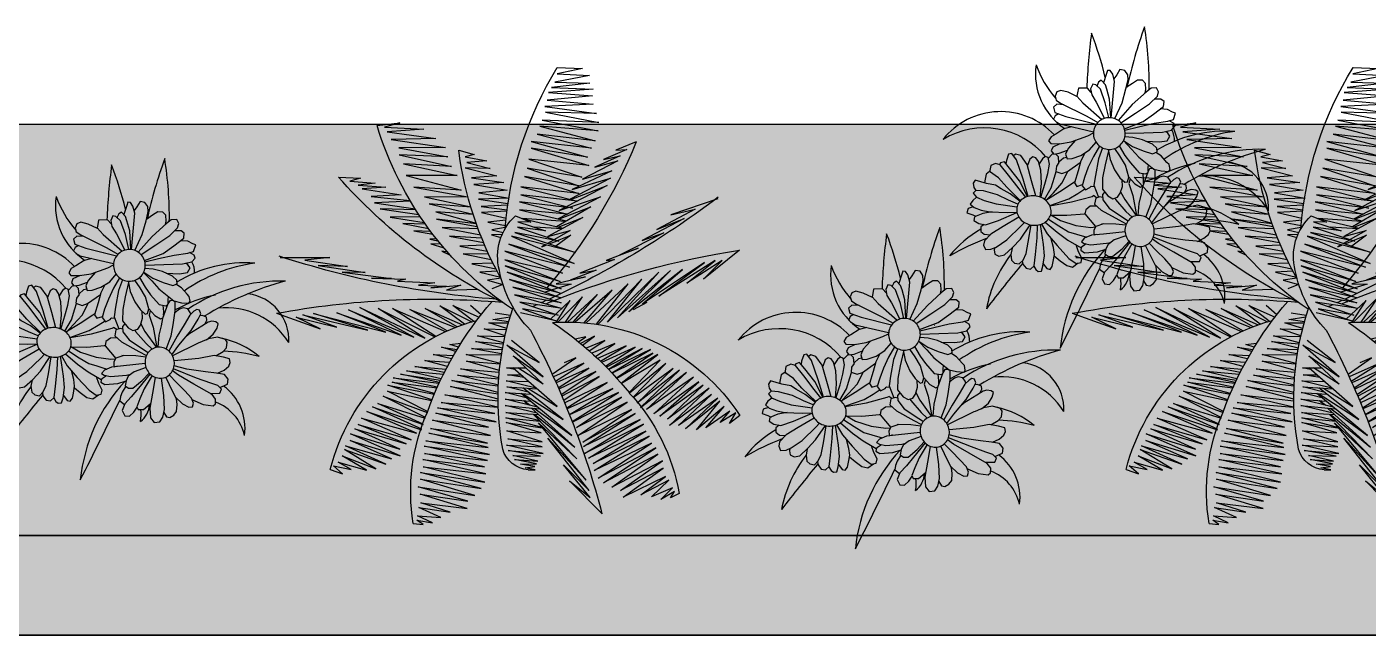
# Model space of a CAD drawing. Header units: inches. Extents: x 5.4 to 65.7, y -9.8 to 26.8.
# Drawn here: x 39.505 to 41.526, y 6.472 to 7.389 of the extents above; entities that cross this region are included whole.
import ezdxf

# ---------------------------------------------------------------- set-up
doc = ezdxf.new("R2010")
doc.units = ezdxf.units.IN
doc.header["$MEASUREMENT"] = 0
doc.layers.add('PA-Herbacea', color=2, linetype='Continuous')
doc.layers.add('PA-Palmeira', color=2, linetype='Continuous')

# ---------------------------------------------------------------- blocks, each defined once
blk = doc.blocks.new('D00074C')
at = {"color": 96}
for p, q in [((0.1302, -0.0845), (0.0757, 0.0004)), ((0.0757, 0.0004), (0.1015, -0.0719)), ((0.1015, -0.0719), (0.0648, -0.0076)), ((0.0958, -0.0158), (0.1302, -0.0845)), ((0.1227, -0.0061), (0.1166, -0.0456)), ((0.1234, -0.0235), (0.1227, -0.0061)), ((0.1367, -0.0098), (0.133, -0.0383)), ((0.1374, -0.0452), (0.1367, -0.0098)), ((0.215, -0.0182), (0.2095, -0.0871)), ((0.2221, -0.0908), (0.215, -0.0182)), ((0.2262, -0.0201), (0.2226, -0.0915)), ((0.2356, -0.103), (0.2262, -0.0201)), ((0.2468, -0.0974), (0.2356, -0.0219)), ((0.2356, -0.0219), (0.2356, -0.103)), ((0.2533, -0.0257), (0.2468, -0.0974)), ((0.2645, -0.1021), (0.2533, -0.0257)), ((-0.2115, -0.117), (-0.1614, -0.0507)), ((-0.1614, -0.0507), (-0.1809, -0.0952)), ((-0.1558, -0.0637), (-0.1469, -0.0524)), ((-0.1464, -0.0554), (-0.1556, -0.071)), ((-0.1433, -0.0477), (-0.1383, -0.0415)), ((-0.1383, -0.0415), (-0.1431, -0.0496)), ((0.2693, -0.0305), (0.2645, -0.1021)), ((0.2754, -0.1039), (0.2693, -0.0305)), ((0.2828, -0.0294), (0.2754, -0.1039)), ((0.2889, -0.1079), (0.2828, -0.0294)), ((0.2932, -0.0351), (0.2889, -0.1079)), ((0.2947, -0.1033), (0.2932, -0.0351)), ((0.3019, -0.046), (0.2947, -0.1033)), ((0.3059, -0.0993), (0.3019, -0.046)), ((0.3096, -0.0504), (0.3059, -0.0993)), ((0.3119, -0.0976), (0.3096, -0.0504)), ((-0.2854, -0.1577), (-0.2291, -0.0808)), ((-0.2596, -0.1471), (-0.2009, -0.0667)), ((-0.2358, -0.1302), (-0.1845, -0.0658)), ((-0.2008, -0.0674), (-0.2358, -0.1302)), ((-0.2185, -0.0661), (-0.2275, -0.0839)), ((-0.2273, -0.0783), (-0.2185, -0.0661)), ((-0.1842, -0.0689), (-0.2115, -0.117)), ((-0.1809, -0.0952), (-0.1571, -0.0653)), ((-0.1711, -0.0975), (-0.1438, -0.0703)), ((-0.156, -0.0717), (-0.1711, -0.0975)), ((0.3177, -0.0642), (0.3119, -0.0976)), ((0.3183, -0.0947), (0.3177, -0.0642)), ((0.3237, -0.0751), (0.3183, -0.0947)), ((0.3246, -0.0964), (0.3237, -0.0751)), ((0.327, -0.0824), (0.3246, -0.0964)), ((-0.3398, -0.1718), (-0.2908, -0.1047)), ((-0.3167, -0.1625), (-0.2662, -0.0867)), ((-0.2908, -0.1047), (-0.3167, -0.1625)), ((-0.3017, -0.1621), (-0.2454, -0.0852)), ((-0.2662, -0.0867), (-0.3017, -0.1621)), ((-0.2453, -0.0867), (-0.2854, -0.1577)), ((-0.2286, -0.0861), (-0.2596, -0.1471)), ((0.1218, -0.1023), (0.0808, -0.1457)), ((0.0891, -0.1644), (0.1267, -0.1055)), ((0.1352, -0.1109), (0.0891, -0.1644)), ((-0.3506, -0.1753), (-0.3195, -0.1261)), ((-0.3195, -0.1261), (-0.3398, -0.1718)), ((0.0808, -0.1457), (0.0949, -0.1234)), ((0.0982, -0.1758), (0.1383, -0.1129)), ((0.148, -0.1191), (0.0982, -0.1758)), ((0.1025, -0.1915), (0.1505, -0.1207)), ((0.1607, -0.127), (0.1025, -0.1915)), ((0.112, -0.2), (0.1639, -0.129)), ((0.1722, -0.134), (0.112, -0.2)), ((0.1221, -0.2185), (0.1772, -0.137)), ((-0.3845, -0.204), (-0.3608, -0.1646)), ((-0.3657, -0.1871), (-0.3378, -0.1422)), ((-0.3608, -0.1646), (-0.3657, -0.1871)), ((-0.3378, -0.1422), (-0.3506, -0.1753)), ((0.1871, -0.1429), (0.1221, -0.2185)), ((0.1325, -0.2323), (0.1888, -0.1439)), ((0.1997, -0.1504), (0.1325, -0.2323)), ((0.139, -0.245), (0.2005, -0.1508)), ((0.2137, -0.1584), (0.139, -0.245)), ((0.1475, -0.2528), (0.2147, -0.159)), ((0.2245, -0.169), (0.1475, -0.2528)), ((0.1568, -0.2659), (0.2245, -0.169)), ((0.2416, -0.1736), (0.1568, -0.2659)), ((0.1705, -0.2774), (0.2416, -0.1736)), ((0.2528, -0.1864), (0.1705, -0.2774)), ((0.1772, -0.2855), (0.2528, -0.1864)), ((0.2614, -0.1896), (0.1772, -0.2855)), ((0.1883, -0.2983), (0.2614, -0.1896)), ((0.2757, -0.1938), (0.1883, -0.2983)), ((0.1968, -0.3061), (0.2757, -0.1938)), ((0.2845, -0.2034), (0.1968, -0.3061)), ((0.2106, -0.3131), (0.2845, -0.2034)), ((0.2936, -0.2147), (0.2106, -0.3131)), ((0.2201, -0.3216), (0.2936, -0.2147)), ((0.3079, -0.2189), (0.2201, -0.3216)), ((0.234, -0.3286), (0.3079, -0.2189)), ((0.3223, -0.2294), (0.234, -0.3286)), ((0.242, -0.3392), (0.3223, -0.2294)), ((0.3306, -0.2417), (0.242, -0.3392)), ((0.2548, -0.3454), (0.3306, -0.2417)), ((0.3372, -0.2607), (0.2548, -0.3454)), ((0.2666, -0.3572), (0.3372, -0.2607)), ((0.341, -0.2793), (0.2666, -0.3572)), ((0.2817, -0.3603), (0.341, -0.2793)), ((0.354, -0.2872), (0.2817, -0.3603)), ((0.2983, -0.3677), (0.354, -0.2872)), ((0.3441, -0.3225), (0.2983, -0.3677)), ((0.305, -0.3758), (0.3441, -0.3225)), ((0.3448, -0.3451), (0.305, -0.3758)), ((0.3194, -0.3863), (0.3448, -0.3451)), ((0.3471, -0.3657), (0.3194, -0.3863)), ((0.3266, -0.3916), (0.3471, -0.3657)), ((0.341, -0.3848), (0.3266, -0.3916)), ((0.3292, -0.4016), (0.341, -0.3848))]:
    blk.add_line(p, q, dxfattribs=at)
for points in [[(-0.0352, 0.4962), (-0.0508, 0.3934), (-0.0375, 0.4446), (-0.0375, 0.3538), (-0.0309, 0.4148), (-0.0309, 0.3158), (-0.0243, 0.3637), (-0.026, 0.2597), (-0.021, 0.301), (-0.0293, 0.23), (-0.0227, 0.2465), (-0.0309, 0.1689), (-0.021, 0.2019), (-0.0276, 0.1442), (-0.0194, 0.1755), (-0.0342, 0.1144), (-0.0194, 0.1425), (-0.0308, 0.0794)], [(0.0812, 0.4866), (0.0996, 0.3917), (0.0831, 0.4446), (0.0914, 0.3571), (0.0765, 0.4314), (0.0881, 0.2927), (0.0699, 0.4099), (0.0864, 0.2547), (0.0616, 0.362), (0.0881, 0.2217), (0.0517, 0.3389), (0.0881, 0.1953), (0.0434, 0.3158), (0.0864, 0.1722), (0.0401, 0.2778), (0.0812, 0.152)], [(-0.2197, 0.4005), (-0.2238, 0.3547), (-0.2145, 0.3758), (-0.2185, 0.3231), (-0.2092, 0.3574), (-0.2132, 0.2994), (-0.2026, 0.3481), (-0.2026, 0.2651), (-0.1894, 0.3271), (-0.193, 0.245)], [(-0.3381, 0.3367), (-0.3505, 0.2901), (-0.3373, 0.3205), (-0.3452, 0.2387), (-0.3452, 0.2387), (-0.328, 0.3139), (-0.3293, 0.211), (-0.3135, 0.3033), (-0.3135, 0.1886), (-0.299, 0.2849), (-0.295, 0.1807), (-0.2845, 0.2822), (-0.2765, 0.1702), (-0.2673, 0.2704), (-0.2594, 0.1557), (-0.2435, 0.2611), (-0.2303, 0.1425), (-0.2224, 0.2414), (-0.2186, 0.1267)], [(-0.1919, 0.244), (-0.1776, 0.3178), (-0.1776, 0.232)], [(0.3874, 0.3271), (0.3926, 0.3001), (0.3786, 0.3217), (0.3811, 0.2835), (0.3697, 0.3128), (0.3773, 0.2518), (0.3557, 0.3064), (0.3722, 0.2327), (0.3722, 0.2327), (0.3417, 0.3039), (0.3595, 0.2136), (0.334, 0.3026), (0.3467, 0.2035), (0.3213, 0.295), (0.3378, 0.1869), (0.3073, 0.2963), (0.3238, 0.1895), (0.2958, 0.2886), (0.3111, 0.178), (0.2857, 0.2835), (0.3009, 0.1692), (0.2717, 0.2785), (0.2857, 0.1603), (0.2564, 0.2696), (0.2769, 0.1506)], [(-0.1757, 0.2304), (-0.167, 0.3046), (-0.167, 0.2227)], [(-0.1625, 0.2187), (-0.1525, 0.2809), (-0.1525, 0.2093)], [(-0.149, 0.206), (-0.1432, 0.2532), (-0.1409, 0.1981)], [(0.2761, 0.1505), (0.2449, 0.2594), (0.2654, 0.1489)], [(-0.1355, 0.1926), (-0.1314, 0.2282), (-0.1307, 0.1878)], [(0.0799, 0.1502), (0.0352, 0.2481), (0.0668, 0.1313)], [(0.1845, 0.1313), (0.1788, 0.2251), (0.1754, 0.1287)], [(0.198, 0.1349), (0.1877, 0.2263), (0.1854, 0.1316)], [(0.2122, 0.1384), (0.1953, 0.234), (0.1995, 0.1353)], [(0.2377, 0.1439), (0.208, 0.2327), (0.2136, 0.1388)], [(0.2505, 0.1463), (0.2195, 0.2403), (0.2394, 0.1443)], [(0.2648, 0.1488), (0.236, 0.2492), (0.2516, 0.1465)], [(-0.2179, 0.1264), (-0.2053, 0.2163), (-0.199, 0.1178)], [(-0.1984, 0.1176), (-0.1921, 0.2044), (-0.1844, 0.1108)], [(0.065, 0.1285), (0.0319, 0.2118), (0.0551, 0.1122)], [(0.1657, 0.1258), (0.1597, 0.1997), (0.1552, 0.1225)], [(0.1741, 0.1283), (0.1686, 0.2111), (0.1686, 0.1267)], [(-0.184, 0.1106), (-0.1776, 0.1886), (-0.167, 0.1019)], [(-0.1654, 0.101), (-0.163, 0.1847), (-0.1601, 0.0982)], [(-0.1559, 0.0959), (-0.1472, 0.1702), (-0.1438, 0.0891)], [(-0.1225, 0.1791), (-0.1195, 0.1926), (-0.1188, 0.1751)], [(-0.1123, 0.168), (-0.1102, 0.1886), (-0.1059, 0.1608)], [(0.0532, 0.1088), (0.0253, 0.1805), (0.0475, 0.0985)], [(0.1516, 0.1213), (0.1482, 0.1844), (0.1441, 0.1188)], [(-0.3125, 0.1602), (-0.3082, 0.1267), (-0.3003, 0.1451), (-0.299, 0.099), (-0.2897, 0.1398), (-0.2845, 0.0897), (-0.2779, 0.1412), (-0.2713, 0.0739), (-0.2594, 0.1253), (-0.2594, 0.0568), (-0.2462, 0.1187), (-0.2449, 0.0476), (-0.2303, 0.1056), (-0.229, 0.041), (-0.2172, 0.1042), (-0.2172, 0.042)], [(-0.1379, 0.0857), (-0.1314, 0.153), (-0.1294, 0.0806)], [(-0.0984, 0.152), (-0.0984, 0.1636), (-0.0926, 0.1451)], [(0.0455, 0.0947), (0.0153, 0.1508), (0.0384, 0.0803)], [(0.1214, 0.1106), (0.1177, 0.1501), (0.1139, 0.1077)], [(0.1383, 0.1168), (0.133, 0.1653), (0.1288, 0.1134)], [(-0.1243, 0.0775), (-0.1142, 0.128), (-0.1127, 0.0701)], [(-0.1065, 0.0662), (-0.0997, 0.1187), (-0.0961, 0.0592)], [(0.0368, 0.0769), (0.0104, 0.1243), (0.0262, 0.0662)], [(0.0946, 0.0998), (0.0922, 0.1183), (0.0862, 0.0962)], [(0.1044, 0.1039), (0.0999, 0.1348), (0.0999, 0.102)], [(0.4731, 0.1389), (0.4727, 0.1183), (0.4651, 0.1323), (0.4664, 0.0992), (0.4562, 0.1323), (0.4524, 0.084), (0.4384, 0.1323), (0.4384, 0.0662), (0.4282, 0.1297), (0.4256, 0.0319), (0.4104, 0.1336), (0.4104, 0.0331), (0.3964, 0.1399), (0.3964, 0.0204), (0.3798, 0.1374), (0.3798, 0.009), (0.3658, 0.1399), (0.3658, 0.0039), (0.3531, 0.1361), (0.348, 0.0039), (0.3378, 0.1386), (0.334, 0.009), (0.3251, 0.1374), (0.32, 0.0052), (0.3098, 0.1399), (0.3073, 0.0026), (0.2984, 0.1386), (0.2933, 0.0077), (0.2818, 0.1348), (0.2844, 0.0103), (0.2717, 0.1323), (0.2678, 0.0065), (0.2538, 0.131), (0.2513, 0.0128), (0.2386, 0.1259), (0.2373, -0.0012), (0.2271, 0.1247), (0.2208, 0.0039), (0.2144, 0.1183), (0.2068, 0.0001), (0.1979, 0.1132), (0.1937, 0.0015)], [(-0.2141, 0.042), (-0.2026, 0.0963), (-0.2037, 0.0418)], [(-0.2011, 0.0418), (-0.1908, 0.0937), (-0.1866, 0.0413)], [(-0.0896, 0.0547), (-0.0812, 0.0976), (-0.0783, 0.0467)], [(0.0208, 0.0631), (0.0054, 0.088)], [(0.1458, 0.0071), (0.1393, 0.0891), (0.1342, 0.0079)], [(0.1611, 0.0057), (0.1533, 0.0929), (0.1479, 0.0069)], [(0.1763, 0.004), (0.166, 0.1031), (0.1626, 0.0056)], [(0.1899, 0.0021), (0.1788, 0.1043), (0.1788, 0.0036)], [(-0.182, 0.0411), (-0.1723, 0.0779), (-0.1713, 0.0405)], [(-0.1668, 0.0402), (-0.1578, 0.0673), (-0.1561, 0.0431)], [(-0.1517, 0.0444), (-0.1472, 0.066), (-0.1451, 0.0459)], [(-0.074, 0.0435), (-0.0667, 0.0792), (-0.0632, 0.034)], [(-0.061, 0.0331), (-0.0522, 0.0607), (-0.0482, 0.0278), (-0.0363, 0.0489)], [(0.0722, 0.0081), (0.0655, 0.0637), (0.0583, 0.0072)], [(0.0834, 0.0085), (0.0782, 0.0662), (0.0738, 0.0081)], [(0.0957, 0.0088), (0.0935, 0.0726), (0.0862, 0.0086)], [(0.1157, 0.0086), (0.1075, 0.0814), (0.0974, 0.0088)], [(0.1305, 0.0081), (0.1215, 0.0789), (0.1168, 0.0086)], [(-0.1942, 0.0226), (-0.1855, -0.0111), (-0.1827, 0.0161), (-0.1723, -0.044), (-0.1714, 0.0152), (-0.1554, -0.075), (-0.1592, 0.0189), (-0.1366, -0.1126), (-0.1507, 0.0246), (-0.114, -0.1135), (-0.1338, 0.0274), (-0.1046, -0.1051), (-0.1178, 0.034), (-0.0905, -0.0919), (-0.0999, 0.0312), (-0.0726, -0.09), (-0.0877, 0.0283), (-0.0576, -0.0947), (-0.0754, 0.0227), (-0.0482, -0.0938), (-0.0604, 0.0152), (-0.0388, -0.0966), (-0.0463, 0.0058), (-0.0284, -0.0985), (-0.0303, 0.0002), (-0.0171, -0.1023), (-0.0171, -0.013), (-0.0017, -0.0963), (-0.0039, -0.0205), (0.0102, -0.0929), (0.0045, -0.0177)], [(0.0133, 0.0022), (0.0133, 0.0344)], [(0.0273, 0.0041), (0.0273, 0.037), (0.0162, 0.0026)], [(0.0411, 0.0057), (0.035, 0.0446), (0.0291, 0.0043)], [(0.0573, 0.0071), (0.049, 0.0522), (0.0437, 0.006)], [(-0.5136, -0.0179), (-0.5194, -0.0703), (-0.5006, -0.0196), (-0.5072, -0.0872), (-0.4827, -0.0177), (-0.4912, -0.09), (-0.4705, -0.0121), (-0.4799, -0.0985), (-0.4592, -0.0074), (-0.4658, -0.0994), (-0.4432, -0.0074), (-0.4489, -0.1032), (-0.4291, -0.0045), (-0.431, -0.1135), (-0.4178, -0.0074), (-0.4131, -0.121), (-0.4, -0.0027), (-0.3953, -0.122), (-0.3868, 0.0002), (-0.3736, -0.1192), (-0.3699, 0.003), (-0.3576, -0.1135), (-0.3529, 0.0133), (-0.3379, -0.1079), (-0.3388, 0.0114), (-0.3209, -0.1135), (-0.3153, 0.0124), (-0.2946, -0.1023), (-0.2965, 0.0133), (-0.2758, -0.0994), (-0.2786, 0.0161), (-0.2598, -0.1013), (-0.256, 0.0208), (-0.2438, -0.1013)], [(-0.2438, -0.1008), (-0.2391, 0.018), (-0.2278, -0.0938), (-0.2241, 0.0189), (-0.214, -0.0847)], [(-0.2135, -0.084), (-0.2081, 0.0161), (-0.1993, -0.0844)], [(-0.198, -0.0827), (-0.1911, 0.0077), (-0.1832, -0.0796)], [(-0.1819, -0.0779), (-0.1764, -0.0205)], [(0.0958, -0.0158), (0.1455, -0.087), (0.1191, -0.0291)], [(0.1584, -0.056), (0.1871, -0.1225), (0.1207, -0.0192)], [(0.1554, -0.0733), (0.1497, -0.0089), (0.144, -0.0554)], [(0.1661, -0.058), (0.1618, -0.0126), (0.1568, -0.0754)], [(0.1785, -0.0557), (0.174, -0.0108), (0.1697, -0.0643)], [(0.1943, -0.0817), (0.188, -0.0126), (0.1843, -0.0653)], [(0.2071, -0.0835), (0.201, -0.0145), (0.1973, -0.0867)], [(0.1711, -0.047), (0.2124, -0.1388), (0.1592, -0.0459)], [(0.1979, -0.0757), (0.2428, -0.1618), (0.1714, -0.0439)], [(0.1924, -0.0615), (0.1853, -0.0508)], [(0.1853, -0.0516), (0.1928, -0.066)], [(-0.292, -0.3901), (-0.2439, -0.2979), (-0.2634, -0.347), (-0.2099, -0.2737), (-0.2406, -0.3269), (-0.1821, -0.247), (-0.205, -0.2895), (-0.145, -0.2046), (-0.1653, -0.2409), (-0.1301, -0.1787), (-0.1345, -0.1959), (-0.0954, -0.1284), (-0.1069, -0.1609), (-0.0781, -0.1104), (-0.09, -0.1406), (-0.0659, -0.0825), (-0.0705, -0.1139), (-0.0523, -0.0763)], [(-0.0505, -0.0727), (-0.0454, -0.0622)], [(0.0135, -0.0941), (-0.0358, -0.1168), (0.0093, -0.0808)], [(0.1796, -0.0661), (0.1795, -0.0657)], [(0.2102, -0.0779), (0.2655, -0.1712), (0.1982, -0.0701)], [(0.3948, -0.2483), (0.3368, -0.171), (0.3649, -0.2187), (0.3056, -0.1539), (0.3507, -0.2147), (0.2556, -0.1132), (0.3304, -0.2053), (0.2263, -0.089), (0.2893, -0.1793), (0.2104, -0.0754)], [(0.0101, -0.1136), (-0.0473, -0.1411), (0.0128, -0.0978)], [(0.0059, -0.1524), (-0.0701, -0.2001), (0.0075, -0.1334)], [(0.0079, -0.1295), (-0.0569, -0.1709), (0.0094, -0.1179)], [(0.0467, -0.1466), (0.0339, -0.1602), (0.0421, -0.1388)], [(0.005, -0.1787), (-0.0888, -0.2314), (0.0057, -0.1557)], [(0.0522, -0.1558), (0.0303, -0.1781), (0.0497, -0.1516)], [(0.062, -0.1713), (0.0357, -0.2009), (0.0576, -0.1644)], [(-0.1924, -0.451), (-0.1215, -0.3853), (-0.166, -0.4182), (-0.1077, -0.3525), (-0.1636, -0.4037), (-0.0724, -0.2986), (-0.1563, -0.3824), (-0.0514, -0.2669), (-0.1347, -0.3389), (-0.0305, -0.2413), (-0.1291, -0.3144), (-0.015, -0.2199), (-0.1221, -0.2909), (-0.0026, -0.2003), (-0.1023, -0.2583), (0.005, -0.1809)], [(0.0719, -0.1862), (0.039, -0.2222), (0.0663, -0.1778)], [(0.08, -0.1977), (0.0401, -0.2466), (0.0754, -0.1912)], [(0.0887, -0.2097), (0.0403, -0.2657), (0.0823, -0.2008)], [(0.094, -0.2167), (0.0407, -0.2802), (0.0906, -0.2121)], [(0.1007, -0.2252), (0.0407, -0.2975), (0.0949, -0.2177)], [(-0.0372, -0.2504), (-0.0562, -0.2764)], [(0.1094, -0.236), (0.0472, -0.3038), (0.1013, -0.2259)], [(0.1188, -0.2473), (0.0488, -0.3144), (0.1104, -0.2372)], [(0.1361, -0.2668), (0.0598, -0.3209), (0.1198, -0.2484)], [(0.1451, -0.2763), (0.0646, -0.3338), (0.1373, -0.268)], [(0.1552, -0.2866), (0.0727, -0.3508), (0.1458, -0.2771)], [(0.1633, -0.2947), (0.0739, -0.3643), (0.1556, -0.2871)], [(0.1489, -0.5029), (0.169, -0.4842), (0.145, -0.4934), (0.1695, -0.4641), (0.143, -0.481), (0.1852, -0.4362), (0.1355, -0.4676), (0.1924, -0.4178), (0.1924, -0.4178), (0.1257, -0.4573), (0.1933, -0.3949), (0.1203, -0.4517), (0.1891, -0.3792), (0.1145, -0.4381), (0.1916, -0.3606), (0.1025, -0.4308), (0.1788, -0.3544), (0.0977, -0.4179), (0.1753, -0.3376), (0.0925, -0.4078), (0.1723, -0.3245), (0.0842, -0.3954), (0.1653, -0.3083), (0.0771, -0.3792), (0.1639, -0.2952)]]:
    blk.add_lwpolyline(points, dxfattribs=at)
for centre, radius, start, end in [((-1.963, 0.1762), 1.9521, 355.9139, 9.5003), ((1.7553, -0.0893), 1.7704, 161.0185, 176.3643), ((-1.0604, -0.31), 1.1007, 17.5235, 40.2023), ((-0.6451, -0.3097), 0.7156, 25.6472, 64.592), ((0.4315, -0.1056), 0.4349, 95.8252, 156.1259), ((-0.5163, -0.5582), 0.7468, 52.7016, 74.1636), ((0.3774, -0.5628), 0.7204, 101.1043, 122.5351), ((0.347, -0.2532), 0.4118, 72.167, 105.2575), ((-0.2194, -0.7109), 0.7529, 85.8325, 113.0007), ((-0.1218, -0.0665), 0.1148, 66.6662, 129.1321), ((-0.1547, -0.1886), 0.2407, 37.0672, 70.9896), ((0.1012, -0.5795), 0.5882, 71.0545, 100.3267), ((0.2667, -0.0779), 0.0604, 355.6965, 65.0572), ((-1.6594, 1.0059), 1.9521, 327.2785, 327.5625), ((1.0903, 1.3798), 1.7704, 233.5081, 246.869), ((-0.6438, 0.8657), 1.1007, 283.6283, 302.3359), ((1.499, -0.9742), 1.7704, 149.7884, 162.8121), ((-1.6594, 1.0059), 1.9521, 326.0717, 326.4399), ((-1.6594, 1.0059), 1.9521, 326.6391, 326.9714), ((1.499, -0.9742), 1.7704, 149.1891, 149.6446), ((-1.6594, 1.0059), 1.9521, 314.3303, 326.0082), ((0.4399, -0.1797), 0.4349, 167.7047, 228.0054), ((0.666, 0.2213), 0.7204, 205.3492, 222.7263), ((0.4588, -0.0107), 0.4118, 218.5731, 251.6635)]:
    blk.add_arc(centre, radius, start, end, dxfattribs=at)
blk = doc.blocks.new('D00132C')
at = {"color": 221}
for points in [[(0.0235, 0.2123), (0.0201, 0.2681), (0.012, 0.2981), (0.0077, 0.3111), (-0.0048, 0.3243), (-0.0126, 0.319), (-0.0172, 0.3089), (-0.0174, 0.3076)], [(0.0254, 0.2121), (0.0353, 0.3209), (0.0298, 0.3423), (0.0223, 0.3532), (0.0142, 0.3534), (0.0111, 0.3444), (0.0022, 0.3169)], [(0.0354, 0.2097), (0.0574, 0.2571), (0.0692, 0.2983), (0.0756, 0.3256), (0.0744, 0.3408), (0.0658, 0.3533), (0.0513, 0.356), (0.0416, 0.3401), (0.0333, 0.3286)], [(0.1268, 0.2868), (0.1287, 0.2968), (0.1279, 0.3146), (0.1189, 0.3244), (0.1039, 0.3245), (0.0886, 0.3151), (0.0702, 0.3024)], [(-0.076, 0.275), (-0.1039, 0.2884), (-0.126, 0.2939), (-0.1378, 0.2893), (-0.1428, 0.2766), (-0.1395, 0.2651), (-0.1263, 0.2559), (-0.0479, 0.2169), (-0.0149, 0.1981)], [(-0.0347, 0.2879), (-0.0459, 0.3007), (-0.0732, 0.3003), (-0.0756, 0.2872), (-0.0776, 0.2767), (-0.0595, 0.2571), (-0.0027, 0.2071)], [(0.0175, 0.2125), (0.0071, 0.2569), (-0.0071, 0.2976), (-0.0209, 0.311), (-0.0301, 0.3127), (-0.0367, 0.299), (-0.0333, 0.2807), (-0.0197, 0.2592), (0.0053, 0.2104)], [(0.0541, 0.1973), (0.098, 0.2264), (0.1398, 0.254), (0.1631, 0.2768), (0.1668, 0.2897), (0.1609, 0.3017), (0.1444, 0.3006), (0.1301, 0.2897), (0.0877, 0.2514), (0.0458, 0.2044)], [(-0.1165, 0.251), (-0.1378, 0.2526), (-0.1476, 0.2436), (-0.1437, 0.2279), (-0.1105, 0.2163), (-0.019, 0.1932)], [(0.0647, 0.179), (0.1203, 0.2006), (0.1517, 0.2232), (0.1818, 0.2462), (0.1832, 0.2608), (0.1737, 0.268), (0.1539, 0.2678)], [(-0.133, 0.2242), (-0.1428, 0.2182), (-0.1474, 0.2082)], [(-0.1415, 0.2022), (-0.1394, 0.2), (-0.1283, 0.1938), (-0.028, 0.1702)], [(0.0657, 0.1753), (0.1067, 0.1855), (0.1534, 0.1958), (0.194, 0.2018), (0.2112, 0.2068), (0.2175, 0.226), (0.2085, 0.229), (0.1938, 0.2372), (0.1716, 0.2384)], [(0.0668, 0.1659), (0.1224, 0.1676), (0.1784, 0.1694), (0.2054, 0.1753), (0.2157, 0.1869), (0.2132, 0.1955), (0.1985, 0.2031)], [(-0.0928, 0.1855), (-0.1161, 0.1793), (-0.1407, 0.1635), (-0.1545, 0.1552), (-0.1622, 0.1431), (-0.1555, 0.1351), (-0.1298, 0.1344), (-0.0948, 0.1401), (-0.0452, 0.158), (-0.0282, 0.1668)], [(0.129, 0.1418), (0.1689, 0.14), (0.1927, 0.1437), (0.2006, 0.1571), (0.1942, 0.1665), (0.1881, 0.1715)], [(-0.1283, 0.1346), (-0.1494, 0.1244), (-0.1542, 0.1131), (-0.1465, 0.1035), (-0.131, 0.1061), (-0.1061, 0.1152)], [(-0.0818, 0.1448), (-0.104, 0.1201), (-0.1111, 0.1037), (-0.1069, 0.0894), (-0.0918, 0.0906), (-0.0657, 0.0994), (-0.0394, 0.1162), (-0.0203, 0.1388)], [(-0.01, 0.1276), (-0.0281, 0.0965), (-0.0437, 0.064), (-0.0548, 0.0335), (-0.062, 0.0091), (-0.0522, -0.0036), (-0.0386, 0.0034), (-0.0357, 0.0067)], [(-0.001, 0.1221), (-0.0131, 0.0896), (-0.0224, 0.0397), (-0.0264, 0.0106), (-0.0126, -0.0252)], [(0.0157, 0.1177), (0.0218, 0.0872), (0.0351, 0.0562), (0.0511, 0.0329), (0.0662, 0.0192), (0.0733, 0.0206), (0.0773, 0.0348), (0.0676, 0.0705), (0.051, 0.098), (0.0356, 0.1205)], [(0.0493, 0.1282), (0.0662, 0.0993), (0.0825, 0.0773), (0.1083, 0.048), (0.128, 0.0444), (0.1331, 0.0471)], [(0.0618, 0.1439), (0.0861, 0.1187), (0.1074, 0.0944), (0.1525, 0.0588), (0.1746, 0.0534), (0.1974, 0.0518), (0.2012, 0.0579), (0.1984, 0.072), (0.1915, 0.0787), (0.1747, 0.0981), (0.1582, 0.1084)], [(0.0622, 0.1447), (0.0889, 0.1263), (0.1205, 0.1136), (0.1487, 0.1043), (0.162, 0.11), (0.1613, 0.121), (0.1485, 0.1329), (0.1185, 0.1466), (0.0898, 0.1533), (0.0658, 0.1556)], [(-0.225, -0.0234), (-0.2487, 0.0239), (-0.279, 0.0614), (-0.2942, 0.0802), (-0.3055, 0.077), (-0.3085, 0.0724)], [(-0.2232, -0.0229), (-0.2385, 0.0286), (-0.2583, 0.0869), (-0.2722, 0.1054), (-0.2819, 0.1032), (-0.2881, 0.0844), (-0.2899, 0.0748)], [(-0.2002, -0.0217), (-0.2128, 0.0238), (-0.2263, 0.0729), (-0.2454, 0.0991), (-0.2606, 0.1032), (-0.2672, 0.0987)], [(-0.1873, -0.025), (-0.1834, 0.017), (-0.1855, 0.056), (-0.1927, 0.0813), (-0.2001, 0.092), (-0.2089, 0.095), (-0.218, 0.0887), (-0.2252, 0.069)], [(-0.1857, -0.0256), (-0.1733, 0.0138), (-0.1648, 0.0455), (-0.1595, 0.0738), (-0.1639, 0.0933), (-0.1727, 0.0962), (-0.1805, 0.0897), (-0.1907, 0.0743)], [(-0.1476, 0.105), (-0.1514, 0.1029), (-0.1633, 0.0907)], [(-0.1312, 0.078), (-0.1328, 0.0955), (-0.1415, 0.1043)], [(-0.1081, 0.0936), (-0.1176, 0.0913), (-0.1313, 0.0799)], [(-0.054, 0.1068), (-0.066, 0.0831), (-0.0742, 0.0534), (-0.085, 0.0175), (-0.0778, 0.007), (-0.0611, 0.0122)], [(0.0166, 0.1133), (0.0066, 0.071), (-0.0005, 0.0329), (-0.0014, -0.0008), (0.0152, -0.0216), (0.03, -0.0297), (0.0443, -0.0256), (0.052, -0.0135), (0.0586, 0.007), (0.0576, 0.027)], [(-0.2461, -0.0359), (-0.287, 0.0043), (-0.3123, 0.033), (-0.3383, 0.0511), (-0.3489, 0.0438), (-0.3518, 0.0284), (-0.3538, 0.0175)], [(-0.2305, -0.0254), (-0.2504, 0.0002), (-0.2816, 0.0406), (-0.3064, 0.0718), (-0.3204, 0.0758), (-0.3349, 0.0691), (-0.3375, 0.055), (-0.3363, 0.0498)], [(-0.1742, -0.0319), (-0.1541, 0.0023), (-0.1441, 0.035), (-0.139, 0.0511)], [(-0.17, -0.0353), (-0.1475, -0.0123), (-0.1222, 0.0163), (-0.1055, 0.0491), (-0.1047, 0.052)], [(-0.1312, 0.078), (-0.1389, 0.0672), (-0.1404, 0.0515), (-0.1223, 0.0454), (-0.1059, 0.0512), (-0.0673, 0.0783)], [(0.1287, -0.0851), (0.1438, -0.0457), (0.1499, -0.013), (0.1564, 0.0289), (0.1562, 0.0563), (0.1491, 0.0602), (0.1398, 0.0593), (0.1342, 0.05), (0.1182, 0.006), (0.1142, -0.0154), (0.1075, -0.0442), (0.1046, -0.0798)], [(0.1216, 0.0156), (0.122, 0.0265), (0.1201, 0.0458)], [(0.1355, 0.0522), (0.1354, 0.062), (0.1362, 0.0717)], [(-0.2477, -0.0376), (-0.2772, -0.0148), (-0.3039, -0.0005), (-0.3205, 0.0106), (-0.3475, 0.0156), (-0.3816, 0.0259), (-0.3874, 0.0163), (-0.3856, 0.004), (-0.3793, -0.0051)], [(-0.0841, 0.0203), (-0.0904, 0.0157), (-0.1283, -0.0092), (-0.1703, -0.035)], [(-0.0245, 0.0056), (-0.0347, 0.0067), (-0.0357, 0.0067)], [(0.0772, 0.0352), (0.0954, 0.0151), (0.1126, 0.0051), (0.1188, 0.0078)], [(0.0818, 0.0301), (0.0782, 0.016), (0.0898, -0.02), (0.1011, -0.0803)], [(0.1463, -0.1021), (0.1673, -0.0736), (0.2042, -0.0296), (0.2249, 0.0044), (0.233, 0.0198), (0.2286, 0.0311), (0.221, 0.0325), (0.2123, 0.0276), (0.1996, 0.0156), (0.1826, -0.0125), (0.1619, -0.0465), (0.1372, -0.0912)], [(0.2031, 0.0189), (0.2012, 0.0244), (0.194, 0.0349), (0.1801, 0.0375), (0.1691, 0.0343), (0.1556, 0.0242)], [(0.2446, -0.0113), (0.2504, 0.001), (0.2495, 0.0103), (0.2373, 0.0151), (0.2298, 0.0137)], [(-0.3774, -0.0255), (-0.3889, -0.0353), (-0.3962, -0.0459), (-0.3848, -0.056), (-0.3636, -0.0639), (-0.3379, -0.0687), (-0.2849, -0.0706), (-0.2569, -0.0699)], [(-0.2536, -0.0462), (-0.2821, -0.0338), (-0.3152, -0.0184), (-0.357, -0.0066), (-0.3793, -0.0051), (-0.3875, -0.0129), (-0.3778, -0.0254), (-0.3543, -0.0351), (-0.3189, -0.0456), (-0.2566, -0.0545)], [(-0.1585, -0.0503), (-0.1015, -0.0301), (-0.0745, -0.0138), (-0.0534, -0.0005)], [(-0.1582, -0.051), (-0.094, -0.0395), (-0.0323, -0.023), (-0.0278, -0.0205)], [(-0.0185, -0.0271), (-0.0278, -0.0205)], [(-0.0005, -0.0262), (-0.0088, -0.0239), (-0.0213, -0.0281), (-0.0246, -0.0457), (-0.0045, -0.0638), (0.0475, -0.093), (0.0702, -0.1047)], [(0.0055, -0.0095), (-0.0011, -0.0175), (-0.0001, -0.0333), (0.0189, -0.0577), (0.0618, -0.0866), (0.0758, -0.0955)], [(0.0355, -0.0282), (0.0379, -0.0326), (0.0691, -0.0684), (0.0873, -0.0854)], [(0.0533, -0.0094), (0.0653, -0.0324), (0.0999, -0.0805)], [(0.2495, -0.0574), (0.2701, -0.0405), (0.2812, -0.023), (0.285, -0.0094), (0.2781, -0.0042), (0.2655, -0.0018), (0.2545, -0.005), (0.2353, -0.0171), (0.1968, -0.0412), (0.1873, -0.0497)], [(-0.3872, -0.0539), (-0.4027, -0.0593), (-0.4064, -0.0719), (-0.3889, -0.0779), (-0.3792, -0.0825)], [(-0.3312, -0.0689), (-0.3589, -0.0741), (-0.3834, -0.0842), (-0.3853, -0.0945), (-0.371, -0.1038), (-0.3504, -0.1076), (-0.3121, -0.0948), (-0.2567, -0.0708)], [(-0.1562, -0.0789), (-0.108, -0.0795), (-0.0552, -0.0747), (-0.0534, -0.0741)], [(-0.1559, -0.0781), (-0.1268, -0.0946), (-0.0804, -0.1099), (-0.0361, -0.1155), (-0.0222, -0.1143)], [(-0.0177, -0.052), (-0.0376, -0.0524), (-0.0513, -0.0629), (-0.0536, -0.0755), (-0.0217, -0.1133)], [(0.2264, -0.0667), (0.148, -0.1052)], [(0.2775, -0.1058), (0.2995, -0.0929), (0.3094, -0.0817), (0.3112, -0.0651), (0.3063, -0.0564), (0.2828, -0.0494), (0.2557, -0.0548), (0.2302, -0.0657), (0.2264, -0.0667)], [(-0.3552, -0.1067), (-0.365, -0.1142), (-0.3648, -0.1276), (-0.3544, -0.1362), (-0.3359, -0.1374)], [(-0.2506, -0.0853), (-0.2982, -0.1133), (-0.3344, -0.1359), (-0.3541, -0.1562), (-0.3565, -0.169), (-0.3509, -0.1821), (-0.3348, -0.1811), (-0.3189, -0.1747), (-0.2869, -0.1527), (-0.2445, -0.1113), (-0.2343, -0.1009)], [(-0.3232, -0.1764), (-0.3245, -0.183), (-0.3228, -0.1953), (-0.3106, -0.2015), (-0.2939, -0.198), (-0.2698, -0.1758), (-0.2466, -0.1509), (-0.2172, -0.1078)], [(-0.2714, -0.1773), (-0.275, -0.1962), (-0.2729, -0.2139), (-0.2638, -0.2222), (-0.2496, -0.2248), (-0.2382, -0.2136), (-0.2293, -0.194), (-0.2228, -0.1593), (-0.2146, -0.1083)], [(-0.2407, -0.216), (-0.2391, -0.2255), (-0.2294, -0.2379), (-0.2165, -0.2403), (-0.2054, -0.2304), (-0.2017, -0.1965), (-0.1965, -0.1469), (-0.1951, -0.1088)], [(-0.2064, -0.2313), (-0.2002, -0.2419), (-0.1933, -0.2475), (-0.1833, -0.2461), (-0.1789, -0.2313), (-0.1744, -0.2002), (-0.1775, -0.1664), (-0.1865, -0.107)], [(-0.1837, -0.106), (-0.1664, -0.1352), (-0.1368, -0.1699), (-0.1014, -0.2085), (-0.0801, -0.2231), (-0.065, -0.2206), (-0.0626, -0.2077), (-0.0724, -0.1886), (-0.0795, -0.168)], [(-0.172, -0.0999), (-0.1361, -0.1302), (-0.1044, -0.1533), (-0.0648, -0.1767), (-0.0646, -0.1767)], [(-0.1624, -0.0907), (-0.1312, -0.1111), (-0.1025, -0.1284), (-0.0785, -0.1355), (-0.0478, -0.145)], [(0.0025, -0.1047), (-0.0214, -0.1128), (-0.0273, -0.1235), (-0.0269, -0.1353), (-0.0233, -0.138)], [(0.0685, -0.1093), (0.0387, -0.1057), (-0.0029, -0.1045)], [(0.0057, -0.1048), (0.0059, -0.1046)], [(0.2828, -0.1576), (0.3023, -0.1482), (0.3162, -0.1364), (0.3209, -0.1256), (0.3189, -0.1148), (0.3003, -0.11), (0.2725, -0.1048), (0.2265, -0.1133), (0.1531, -0.1209)], [(-0.1779, -0.2242), (-0.167, -0.2389), (-0.1575, -0.2411), (-0.1511, -0.2325), (-0.1483, -0.2171), (-0.1444, -0.1965), (-0.1473, -0.176), (-0.1543, -0.1494)], [(0.0664, -0.1286), (0.0018, -0.1354), (-0.0341, -0.1391), (-0.0554, -0.1482), (-0.0638, -0.1584), (-0.0557, -0.1638), (-0.0368, -0.1673), (0.011, -0.1632), (0.0237, -0.1606)], [(-0.0507, -0.1462), (-0.0527, -0.1435)], [(-0.0175, -0.1374), (-0.0171, -0.135)], [(0.0811, -0.1596), (0.0468, -0.2024), (0.025, -0.2284), (0.0054, -0.2495), (-0.0021, -0.269), (0.0054, -0.2847), (0.0195, -0.286), (0.0322, -0.274), (0.0423, -0.2587)], [(0.0691, -0.1409), (0.0338, -0.1531), (0.0156, -0.1666), (0.0092, -0.1798), (0.0064, -0.1949), (0.0168, -0.2021), (0.0299, -0.2019), (0.0576, -0.1796), (0.0785, -0.1569)], [(0.2062, -0.2359), (0.24, -0.2514), (0.2693, -0.2555), (0.277, -0.2491), (0.2771, -0.2348), (0.2666, -0.2211), (0.2123, -0.1901), (0.1663, -0.1633), (0.1481, -0.1506)], [(0.2606, -0.2177), (0.2894, -0.2175), (0.2943, -0.2054), (0.2833, -0.1942), (0.2623, -0.1877), (0.2196, -0.1719), (0.1507, -0.1448)], [(0.2895, -0.2005), (0.3127, -0.1905), (0.3142, -0.1752), (0.3037, -0.1615), (0.2798, -0.157), (0.2465, -0.1535), (0.1905, -0.1457), (0.1531, -0.1359)], [(-0.0494, -0.165), (-0.0643, -0.1752), (-0.066, -0.1841), (-0.0543, -0.1915), (-0.0158, -0.1882), (0.0091, -0.1803)], [(0.0089, -0.1967), (-0.0024, -0.2141), (-0.0075, -0.2275), (-0.0098, -0.2401), (0.0048, -0.2512)], [(0.087, -0.1646), (0.0634, -0.2042), (0.05, -0.2343), (0.0418, -0.2576), (0.0454, -0.2661), (0.061, -0.2663), (0.0812, -0.2492), (0.0829, -0.2467)], [(0.0962, -0.1695), (0.0916, -0.2003), (0.0852, -0.2343), (0.0801, -0.2621), (0.0825, -0.2912), (0.093, -0.3049), (0.1104, -0.3029), (0.1195, -0.2889), (0.1237, -0.2663), (0.1224, -0.2243), (0.1148, -0.1725)], [(0.122, -0.2754), (0.13, -0.2883), (0.1401, -0.2902), (0.1519, -0.2832), (0.1605, -0.2718), (0.1618, -0.2512), (0.1598, -0.2338), (0.1502, -0.2151), (0.1277, -0.1694)], [(0.1572, -0.2289), (0.1778, -0.2489), (0.1969, -0.259), (0.2074, -0.2583), (0.2108, -0.2472), (0.2045, -0.2317), (0.1851, -0.2099), (0.1608, -0.1858), (0.1383, -0.1628)], [(-0.1453, -0.2009), (-0.128, -0.2155), (-0.108, -0.2299), (-0.0902, -0.2345), (-0.0734, -0.222)]]:
    blk.add_lwpolyline(points, dxfattribs=at)
at = {"color": 223}
for points in [[(-0.0279, 0.1711, 0.098597), (-0.0266, 0.1526, 0.098535), (-0.0183, 0.136, 0.098448), (-0.0043, 0.1239, 0.098386), (0.0132, 0.118, 0.098386), (0.0317, 0.1192, 0.098448), (0.0483, 0.1275, 0.098535), (0.0605, 0.1414, 0.098597), (0.0664, 0.159, 0.098597), (0.0651, 0.1775, 0.098535), (0.0569, 0.1941, 0.098448), (0.0429, 0.2062, 0.098386), (0.0253, 0.2121, 0.098386), (0.0068, 0.2108, 0.098448), (-0.0098, 0.2026, 0.098535), (-0.022, 0.1886, 0.098597)], [(-0.2571, -0.0571, 0.11406), (-0.2559, -0.0739, 0.103636), (-0.247, -0.0901, 0.091652), (-0.2323, -0.102, 0.084668), (-0.2129, -0.1086, 0.084668), (-0.1925, -0.1084, 0.091652), (-0.1748, -0.1017, 0.103636), (-0.1612, -0.0891, 0.11406), (-0.1549, -0.0734, 0.11406), (-0.156, -0.0566, 0.103636), (-0.165, -0.0404, 0.091652), (-0.1797, -0.0285, 0.084668), (-0.1991, -0.0219, 0.084668), (-0.2195, -0.0221, 0.091652), (-0.2372, -0.0288, 0.103636), (-0.2508, -0.0415, 0.11406)], [(0.0688, -0.14, 0.091941), (0.0778, -0.1561, 0.095532), (0.0915, -0.1673, 0.101093), (0.1082, -0.1724, 0.10541), (0.1249, -0.1704, 0.10541), (0.1393, -0.1619, 0.101093), (0.1496, -0.1477, 0.095532), (0.1536, -0.1304, 0.091941), (0.151, -0.1123, 0.091941), (0.1421, -0.0962, 0.095532), (0.1284, -0.085, 0.101093), (0.1116, -0.0799, 0.10541), (0.095, -0.0818, 0.10541), (0.0805, -0.0904, 0.101093), (0.0703, -0.1046, 0.095532), (0.0662, -0.1218, 0.091941)]]:
    blk.add_lwpolyline(points, format="xyb", close=True, dxfattribs=at)
at = {"color": 84}
for centre, radius, start, end in [((1.5247, -0.0198), 1.4879, 160.2019, 167.4286), ((-0.9551, 0.3103), 1.0938, 359.2612, 9.1446), ((1.6333, 0.2419), 1.6821, 172.365, 177.9962), ((-1.0557, 0.0742), 1.0941, 13.6751, 20.9468), ((-0.006, 0.3433), 0.1957, 171.9137, 236.5976), ((0.0953, 0.476), 0.3132, 199.606, 221.0087), ((-0.3054, 0.0102), 0.2204, 43.2183, 141.4416), ((-0.3543, -0.0578), 0.2396, 39.7268, 121.0153), ((0.3673, -0.2253), 0.3978, 86.0771, 121.1275), ((0.4605, -0.3049), 0.481, 97.884, 125.1859), ((0.151, 0.1444), 0.0634, 357.7025, 29.8376), ((0.4714, -0.381), 0.499, 88.3301, 123.6956), ((0.7187, -0.7542), 0.9025, 104.9475, 121.8055), ((0.3528, -0.3175), 0.4007, 101.0206, 119.3549), ((0.3571, -0.0581), 0.1387, 356.7797, 83.2625), ((0.309, -0.1811), 0.2193, 31.6895, 96.5162), ((0.2375, -0.3137), 0.267, 50.6028, 77.7215), ((0.2762, -0.6178), 0.5269, 75.6389, 87.3269), ((-0.2057, -0.4), 0.3213, 119.702, 141.7108), ((-0.0814, -0.8504), 0.7507, 110.6346, 120.0934), ((0.0312, -0.4327), 0.3865, 142.3629, 168.9828), ((0.3787, -0.5283), 0.5089, 136.9739, 174.1458), ((0.2073, -0.3227), 0.1576, 352.4736, 53.6799), ((4.4188, -4.0425), 6.0245, 140.64635, 142.30482), ((-10.6844, 4.9031), 11.8485, 332.99752, 334.28404), ((0.2267, -0.3748), 0.1404, 12.9723, 68.9918)]:
    blk.add_arc(centre, radius, start, end, dxfattribs=at)
at = {"color": 221}
for centre, radius, start, end in [((0.0953, 0.476), 0.3132, 240.5459, 240.5777), ((0.3308, -0.0217), 0.308, 136.1599, 136.2932), ((0.0114, -0.2485), 0.0677, 307.5295, 357.8489), ((-0.0815, -0.2807), 0.1359, 350.8854, 6.1015)]:
    blk.add_arc(centre, radius, start, end, dxfattribs=at)

msp = doc.modelspace()

# ---------------------------------------------------------------- hatches: boundary and pattern name
at = {"true_color": 0xd1cd9e}
h = msp.add_hatch(dxfattribs=at)
h.set_pattern_fill('AR-CONC', color=9, scale=0.01, angle=180, style=0)
h.set_pattern_definition([(230, (36.81459, 6.622494), (-0.071726, 0.0062752), [0.0075, -0.0825]), (175, (36.81459, 6.622494), (0.0138751, -0.0752192), [0.006, -0.066]), (280.4514, (36.80861, 6.62302), (-0.0578509, -0.06894395), [0.006374, -0.0701142]), (226.1842, (36.81459, 6.60249), (-0.1067241, 0.0165519), [0.01125, -0.12375]), (276.6356, (36.8057, 6.60387), (-0.0934663, -0.0974118), [0.009561, -0.1051713]), (171.1842, (36.81459, 6.60249), (-0.0934662, -0.0974119), [0.009, -0.099]), (201, (36.80459, 6.607494), (-0.0596907, 0.0402619), [0.0075, -0.0825]), (146, (36.80459, 6.607494), (-0.0243315, -0.072515), [0.006, -0.066]), (251.4514, (36.799616, 6.61085), (-0.0840223, -0.03225305), [0.006374, -0.0701142]), (217.5, (36.81459, 6.622494), (-0.00121599, -0.03328939), [0, -0.0652, 0, -0.067, 0, -0.06625]), (187.5, (36.81459, 6.622494), (-0.02630695, -0.03944117), [0, -0.0382, 0, -0.0637, 0, -0.02525]), (147.5, (36.83689, 6.622494), (-0.05338224, 0.00225549), [0, -0.025, 0, -0.078, 0, -0.1035]), (137.5, (36.84689, 6.622494), (-0.0583186, -0.0100105), [0, -0.0325, 0, -0.0518, 0, -0.0735])])
h.paths.add_polyline_path([(36.8146, 7.2424), (42.2179, 7.2424), (42.2179, 6.6225), (36.8146, 6.6225)])
h = msp.add_hatch(color=256)
edge = h.paths.add_edge_path()
edge.add_line((43.5596, 6.6225), (40.7634, 6.6225))
edge.add_ellipse((35.4327, 9.3139), major_axis=(-4.2226, 4.2226), ratio=1, start_angle=197.99752, end_angle=198.21149, ccw=False)
edge.add_ellipse((41.0084, 6.5764), major_axis=(-0.1814, 0.1814), ratio=1, start_angle=34.657, end_angle=39.1458, ccw=False)
edge.add_line((40.7557, 6.6225), (36.8146, 6.6225))
edge.add_line((36.8146, 6.6225), (36.8146, 6.1224))
edge.add_line((36.8146, 6.1224), (36.9646, 6.1224))
edge.add_line((36.9646, 6.1224), (36.9646, 6.4725))
edge.add_line((36.9646, 6.4725), (42.2521, 6.4725))
edge.add_line((42.2521, 6.4725), (42.2521, 6.435))
edge.add_line((42.2521, 6.435), (42.2989, 6.435))
edge.add_line((42.2989, 6.435), (42.2989, 6.4256))
edge.add_line((42.2989, 6.4256), (42.3926, 6.4256))
edge.add_line((42.3926, 6.4256), (42.3926, 6.4725))
edge.add_line((42.3926, 6.4725), (43.5596, 6.4725))
edge.add_line((43.5596, 6.4725), (43.5596, 6.6225))
h.paths.add_polyline_path([(39.3565, 5.0765), (39.3565, 6.5099), (39.1901, 6.5099), (39.1901, 5.0765)], flags=9)

# ---------------------------------------------------------------- linework, layer by layer
for p, q in [((36.8146, 6.6225), (43.5596, 6.6225)), ((36.9646, 6.4725), (42.2521, 6.4725)), ((42.2521, 6.4725), (36.9646, 6.4725))]:
    msp.add_line(p, q)
msp.add_lwpolyline([(42.2179, 6.6225), (36.8146, 6.6225), (36.8146, 7.2424), (42.2179, 7.2424)], close=True)

# ---------------------------------------------------------------- block references
at = {"layer": 'PA-Herbacea', "linetype": 'Continuous', "xscale": 0.5040000000000191, "yscale": 0.5039999999999237, "zscale": 0.84}
for p in [(41.1262, 7.1452), (39.6499, 6.9466), (40.8176, 6.8427)]:
    msp.add_blockref('D00132C', p, dxfattribs=at)
at = {"layer": 'PA-Palmeira', "linetype": 'Continuous', "xscale": -0.7209205408807292, "yscale": 0.7209205408807293, "zscale": 1.60204564640162, "rotation": 81.49503338782563}
for p in [(40.2367, 6.9635), (41.4357, 6.9635)]:
    msp.add_blockref('D00074C', p, dxfattribs=at)

doc.saveas('drawing.dxf')
